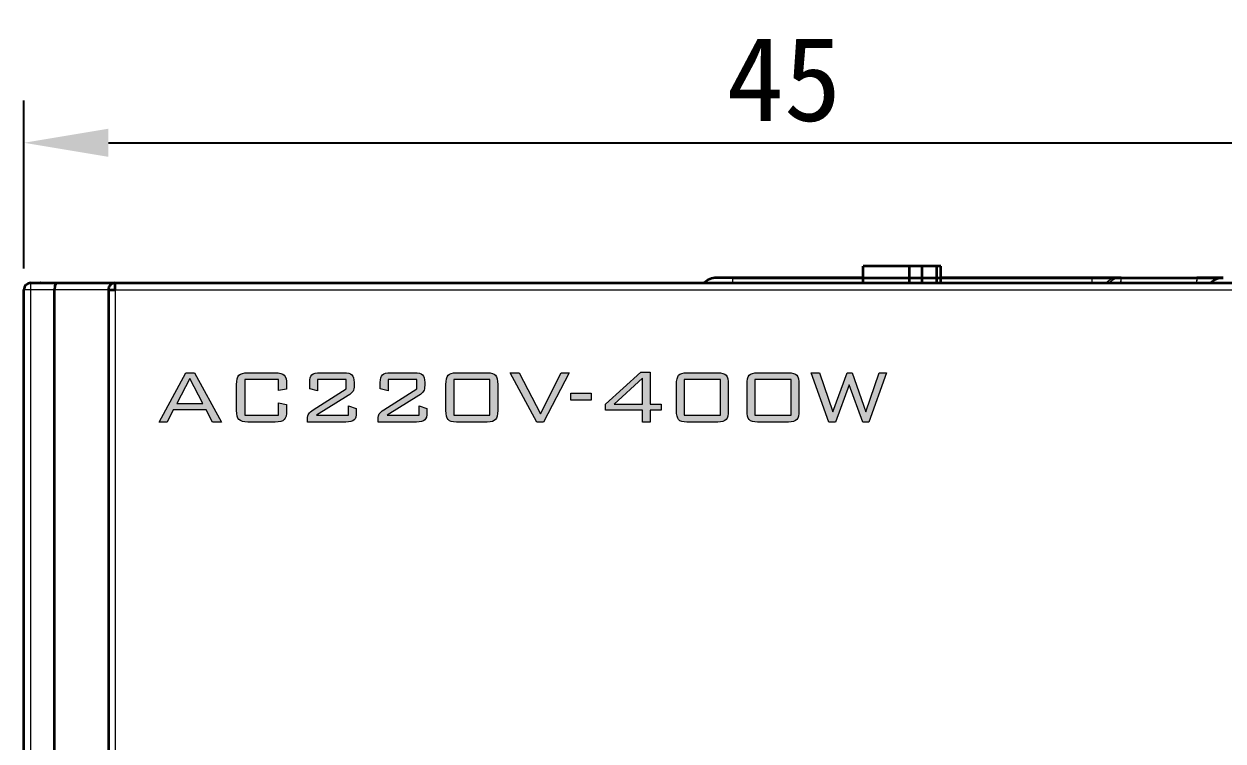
# Model space of a CAD drawing. Extents: x -45 to 645, y -160 to 467.
# Drawn here: x 187.26 to 222.76, y 223.71 to 244.92 of the extents above; entities that cross this region are included whole.
import ezdxf

# ---------------------------------------------------------------- set-up
doc = ezdxf.new("R2010")
doc.units = 0
doc.dimstyles.get("Standard").update_dxf_attribs({"dimtxt": 0.18, "dimasz": 0.18, "dimexe": 0.18, "dimexo": 0.0625, "dimgap": 0.09, "dimtad": 0, "dimtih": 1, "dimtoh": 1, "dimdec": 4, "dimzin": 0, "dimdsep": 46, "dimtxsty": 'Standard', "dimcen": 0.09, "dimadec": 0, "dimazin": 0, "dimtfac": 1, "dimtdec": 4, "dimtofl": 0, "dimtmove": 0, "dimatfit": 3, "dimfxl": 1, "dimtolj": 1, "dimtzin": 0, "dimarcsym": 0})

# ---------------------------------------------------------------- blocks, each defined once
blk = doc.blocks.new('*D0')
at = {"color": 0, "lineweight": -2, "transparency": 16777216}
for p, q in [((187.259, 237.687), (187.259, 242.659)), ((232.259, 237.687), (232.259, 242.659)), ((189.759, 241.409), (229.759, 241.409))]:
    blk.add_line(p, q, dxfattribs=at)
at = {"color": 0, "transparency": 16777216}
for points in [[(189.759, 241.825), (189.759, 240.992), (187.259, 241.409)], [(229.759, 241.825), (229.759, 240.992), (232.259, 241.409)]]:
    blk.add_solid(points, dxfattribs=at)
at = {"layer": 'Defpoints', "color": 0, "transparency": 16777216}
for p in [(232.259, 241.409), (187.259, 237.062), (232.259, 237.062)]:
    blk.add_point(p, dxfattribs=at)
at = {"color": 0, "transparency": 16777216, "insert": (209.759, 243.284), "char_height": 2.5, "attachment_point": 5}
blk.add_mtext('45', dxfattribs=at)

msp = doc.modelspace()

# ---------------------------------------------------------------- hatches: boundary and pattern name
h = msp.add_hatch(color=0)
h.dxf.hatch_style = 1
edge = h.paths.add_edge_path()
edge.add_spline(control_points=[(211.282, 233.146), (211.282, 233.146), (211.695, 234.247), (211.695, 234.247), (211.695, 234.247), (212.095, 233.146), (212.095, 233.146), (212.095, 233.146), (212.274, 233.146), (212.274, 233.146), (212.274, 233.146), (212.796, 234.602), (212.796, 234.602), (212.796, 234.602), (212.581, 234.602), (212.581, 234.602), (212.581, 234.602), (212.187, 233.445), (212.187, 233.445), (212.187, 233.445), (211.776, 234.602), (211.776, 234.602), (211.776, 234.602), (211.628, 234.602), (211.628, 234.602), (211.628, 234.602), (211.204, 233.445), (211.204, 233.445), (211.204, 233.445), (210.813, 234.602), (210.813, 234.602), (210.813, 234.602), (210.569, 234.602), (210.569, 234.602), (210.569, 234.602), (211.092, 233.146), (211.092, 233.146), (211.092, 233.146), (211.282, 233.146), (211.282, 233.146)], knot_values=[0, 0, 0, 0, 0.076923, 0.076923, 0.076923, 0.153846, 0.153846, 0.153846, 0.230769, 0.230769, 0.230769, 0.307692, 0.307692, 0.307692, 0.384615, 0.384615, 0.384615, 0.461538, 0.461538, 0.461538, 0.538462, 0.538462, 0.538462, 0.615385, 0.615385, 0.615385, 0.692308, 0.692308, 0.692308, 0.769231, 0.769231, 0.769231, 0.846154, 0.846154, 0.846154, 0.923077, 0.923077, 0.923077, 1, 1, 1, 1], degree=3, periodic=0)
edge = h.paths.add_edge_path(flags=16)
edge.add_spline(control_points=[(208.899, 234.408), (208.899, 234.408), (209.971, 234.408), (209.971, 234.408), (209.971, 234.408), (209.971, 233.347), (209.971, 233.347), (209.971, 233.347), (208.899, 233.347), (208.899, 233.347), (208.899, 233.347), (208.899, 234.408), (208.899, 234.408)], knot_values=[0, 0, 0, 0, 0.25, 0.25, 0.25, 0.5, 0.5, 0.5, 0.75, 0.75, 0.75, 1, 1, 1, 1], degree=3, periodic=0)
edge = h.paths.add_edge_path()
edge.add_spline(control_points=[(208.667, 233.491), (208.667, 233.358), (208.689, 233.265), (208.731, 233.217), (208.776, 233.169), (208.857, 233.146), (208.977, 233.146), (208.977, 233.146), (209.893, 233.146), (209.893, 233.146), (210.013, 233.146), (210.094, 233.172), (210.139, 233.22), (210.181, 233.268), (210.203, 233.358), (210.203, 233.49), (210.203, 233.49), (210.203, 234.258), (210.203, 234.258), (210.203, 234.391), (210.181, 234.481), (210.139, 234.529), (210.094, 234.577), (210.013, 234.602), (209.893, 234.602), (209.893, 234.602), (208.977, 234.602), (208.977, 234.602), (208.857, 234.602), (208.776, 234.577), (208.731, 234.529), (208.689, 234.481), (208.667, 234.391), (208.667, 234.258), (208.667, 234.258), (208.667, 233.491), (208.667, 233.491)], knot_values=[0, 0, 0, 0, 0.083333, 0.083333, 0.083333, 0.166667, 0.166667, 0.166667, 0.25, 0.25, 0.25, 0.333333, 0.333333, 0.333333, 0.416667, 0.416667, 0.416667, 0.5, 0.5, 0.5, 0.583333, 0.583333, 0.583333, 0.666667, 0.666667, 0.666667, 0.75, 0.75, 0.75, 0.833333, 0.833333, 0.833333, 0.916667, 0.916667, 0.916667, 1, 1, 1, 1], degree=3, periodic=0)
edge = h.paths.add_edge_path(flags=16)
edge.add_spline(control_points=[(206.809, 234.408), (206.809, 234.408), (207.882, 234.408), (207.882, 234.408), (207.882, 234.408), (207.882, 233.347), (207.882, 233.347), (207.882, 233.347), (206.809, 233.347), (206.809, 233.347), (206.809, 233.347), (206.809, 234.408), (206.809, 234.408)], knot_values=[0, 0, 0, 0, 0.25, 0.25, 0.25, 0.5, 0.5, 0.5, 0.75, 0.75, 0.75, 1, 1, 1, 1], degree=3, periodic=0)
edge = h.paths.add_edge_path()
edge.add_spline(control_points=[(206.577, 233.491), (206.577, 233.358), (206.599, 233.265), (206.641, 233.217), (206.686, 233.169), (206.767, 233.146), (206.887, 233.146), (206.887, 233.146), (207.803, 233.146), (207.803, 233.146), (207.923, 233.146), (208.004, 233.172), (208.049, 233.22), (208.091, 233.268), (208.113, 233.358), (208.113, 233.49), (208.113, 233.49), (208.113, 234.258), (208.113, 234.258), (208.113, 234.391), (208.091, 234.481), (208.049, 234.529), (208.004, 234.577), (207.923, 234.602), (207.803, 234.602), (207.803, 234.602), (206.887, 234.602), (206.887, 234.602), (206.767, 234.602), (206.686, 234.577), (206.641, 234.529), (206.599, 234.481), (206.577, 234.391), (206.577, 234.258), (206.577, 234.258), (206.577, 233.491), (206.577, 233.491)], knot_values=[0, 0, 0, 0, 0.083333, 0.083333, 0.083333, 0.166667, 0.166667, 0.166667, 0.25, 0.25, 0.25, 0.333333, 0.333333, 0.333333, 0.416667, 0.416667, 0.416667, 0.5, 0.5, 0.5, 0.583333, 0.583333, 0.583333, 0.666667, 0.666667, 0.666667, 0.75, 0.75, 0.75, 0.833333, 0.833333, 0.833333, 0.916667, 0.916667, 0.916667, 1, 1, 1, 1], degree=3, periodic=0)
edge = h.paths.add_edge_path()
edge.add_spline(control_points=[(205.794, 233.146), (205.794, 233.146), (205.794, 233.493), (205.794, 233.493), (205.794, 233.493), (206.124, 233.493), (206.124, 233.493), (206.124, 233.493), (206.124, 233.674), (206.124, 233.674), (206.124, 233.674), (205.794, 233.674), (205.794, 233.674), (205.794, 233.674), (205.794, 234.619), (205.794, 234.619), (205.794, 234.619), (205.521, 234.619), (205.521, 234.619), (205.521, 234.619), (204.481, 233.674), (204.481, 233.674), (204.481, 233.674), (204.481, 233.493), (204.481, 233.493), (204.481, 233.493), (205.574, 233.493), (205.574, 233.493), (205.574, 233.493), (205.574, 233.146), (205.574, 233.146), (205.574, 233.146), (205.794, 233.146), (205.794, 233.146)], knot_values=[0, 0, 0, 0, 0.090909, 0.090909, 0.090909, 0.181818, 0.181818, 0.181818, 0.272727, 0.272727, 0.272727, 0.363636, 0.363636, 0.363636, 0.454545, 0.454545, 0.454545, 0.545455, 0.545455, 0.545455, 0.636364, 0.636364, 0.636364, 0.727273, 0.727273, 0.727273, 0.818182, 0.818182, 0.818182, 0.909091, 0.909091, 0.909091, 1, 1, 1, 1], degree=3, periodic=0)
edge = h.paths.add_edge_path(flags=16)
edge.add_spline(control_points=[(204.735, 233.674), (204.735, 233.674), (205.574, 234.444), (205.574, 234.444), (205.574, 234.444), (205.574, 233.674), (205.574, 233.674), (205.574, 233.674), (204.735, 233.674), (204.735, 233.674)], knot_values=[0, 0, 0, 0, 0.333333, 0.333333, 0.333333, 0.666667, 0.666667, 0.666667, 1, 1, 1, 1], degree=3, periodic=0)
edge = h.paths.add_edge_path()
edge.add_spline(control_points=[(204.054, 233.795), (204.054, 233.795), (204.054, 234.001), (204.054, 234.001), (204.054, 234.001), (203.445, 234.001), (203.445, 234.001), (203.445, 234.001), (203.445, 233.795), (203.445, 233.795), (203.445, 233.795), (204.054, 233.795), (204.054, 233.795)], knot_values=[0, 0, 0, 0, 0.25, 0.25, 0.25, 0.5, 0.5, 0.5, 0.75, 0.75, 0.75, 1, 1, 1, 1], degree=3, periodic=0)
edge = h.paths.add_edge_path()
edge.add_spline(control_points=[(202.645, 233.146), (202.645, 233.146), (203.399, 234.602), (203.399, 234.602), (203.399, 234.602), (203.162, 234.602), (203.162, 234.602), (203.162, 234.602), (202.553, 233.389), (202.553, 233.389), (202.553, 233.389), (201.916, 234.602), (201.916, 234.602), (201.916, 234.602), (201.656, 234.602), (201.656, 234.602), (201.656, 234.602), (202.444, 233.146), (202.444, 233.146), (202.444, 233.146), (202.645, 233.146), (202.645, 233.146)], knot_values=[0, 0, 0, 0, 0.142857, 0.142857, 0.142857, 0.285714, 0.285714, 0.285714, 0.428571, 0.428571, 0.428571, 0.571429, 0.571429, 0.571429, 0.714286, 0.714286, 0.714286, 0.857143, 0.857143, 0.857143, 1, 1, 1, 1], degree=3, periodic=0)
edge = h.paths.add_edge_path(flags=16)
edge.add_spline(control_points=[(199.982, 234.408), (199.982, 234.408), (201.055, 234.408), (201.055, 234.408), (201.055, 234.408), (201.055, 233.347), (201.055, 233.347), (201.055, 233.347), (199.982, 233.347), (199.982, 233.347), (199.982, 233.347), (199.982, 234.408), (199.982, 234.408)], knot_values=[0, 0, 0, 0, 0.25, 0.25, 0.25, 0.5, 0.5, 0.5, 0.75, 0.75, 0.75, 1, 1, 1, 1], degree=3, periodic=0)
edge = h.paths.add_edge_path()
edge.add_spline(control_points=[(199.75, 233.491), (199.75, 233.358), (199.773, 233.265), (199.815, 233.217), (199.859, 233.169), (199.94, 233.146), (200.06, 233.146), (200.06, 233.146), (200.977, 233.146), (200.977, 233.146), (201.097, 233.146), (201.178, 233.172), (201.223, 233.22), (201.265, 233.268), (201.287, 233.358), (201.287, 233.49), (201.287, 233.49), (201.287, 234.258), (201.287, 234.258), (201.287, 234.391), (201.265, 234.481), (201.223, 234.529), (201.178, 234.577), (201.097, 234.602), (200.977, 234.602), (200.977, 234.602), (200.06, 234.602), (200.06, 234.602), (199.94, 234.602), (199.859, 234.577), (199.815, 234.529), (199.773, 234.481), (199.75, 234.391), (199.75, 234.258), (199.75, 234.258), (199.75, 233.491), (199.75, 233.491)], knot_values=[0, 0, 0, 0, 0.083333, 0.083333, 0.083333, 0.166667, 0.166667, 0.166667, 0.25, 0.25, 0.25, 0.333333, 0.333333, 0.333333, 0.416667, 0.416667, 0.416667, 0.5, 0.5, 0.5, 0.583333, 0.583333, 0.583333, 0.666667, 0.666667, 0.666667, 0.75, 0.75, 0.75, 0.833333, 0.833333, 0.833333, 0.916667, 0.916667, 0.916667, 1, 1, 1, 1], degree=3, periodic=0)
edge = h.paths.add_edge_path()
edge.add_spline(control_points=[(197.808, 234.128), (197.808, 234.128), (198.038, 234.066), (198.038, 234.066), (198.038, 234.066), (198.038, 234.408), (198.038, 234.408), (198.038, 234.408), (198.887, 234.408), (198.887, 234.408), (198.887, 234.408), (198.887, 234.123), (198.887, 234.123), (198.887, 234.123), (197.909, 233.502), (197.909, 233.502), (197.85, 233.462), (197.806, 233.426), (197.78, 233.392), (197.755, 233.355), (197.741, 233.304), (197.741, 233.236), (197.741, 233.236), (197.741, 233.146), (197.741, 233.146), (197.741, 233.146), (198.876, 233.146), (198.876, 233.146), (198.999, 233.146), (199.082, 233.166), (199.124, 233.208), (199.166, 233.248), (199.189, 233.321), (199.189, 233.431), (199.189, 233.431), (199.189, 233.547), (199.189, 233.547), (199.189, 233.547), (198.96, 233.623), (198.96, 233.623), (198.96, 233.623), (198.96, 233.347), (198.96, 233.347), (198.96, 233.347), (198.012, 233.347), (198.012, 233.347), (198.012, 233.347), (198.946, 233.931), (198.946, 233.931), (199.018, 233.976), (199.068, 234.021), (199.091, 234.061), (199.113, 234.1), (199.124, 234.154), (199.124, 234.227), (199.124, 234.227), (199.124, 234.317), (199.124, 234.317), (199.124, 234.427), (199.102, 234.501), (199.06, 234.543), (199.018, 234.583), (198.937, 234.602), (198.814, 234.602), (198.814, 234.602), (198.119, 234.602), (198.119, 234.602), (197.996, 234.602), (197.915, 234.583), (197.873, 234.543), (197.831, 234.501), (197.808, 234.427), (197.808, 234.317), (197.808, 234.317), (197.808, 234.128), (197.808, 234.128)], knot_values=[0, 0, 0, 0, 0.04, 0.04, 0.04, 0.08, 0.08, 0.08, 0.12, 0.12, 0.12, 0.16, 0.16, 0.16, 0.2, 0.2, 0.2, 0.24, 0.24, 0.24, 0.28, 0.28, 0.28, 0.32, 0.32, 0.32, 0.36, 0.36, 0.36, 0.4, 0.4, 0.4, 0.44, 0.44, 0.44, 0.48, 0.48, 0.48, 0.52, 0.52, 0.52, 0.56, 0.56, 0.56, 0.6, 0.6, 0.6, 0.64, 0.64, 0.64, 0.68, 0.68, 0.68, 0.72, 0.72, 0.72, 0.76, 0.76, 0.76, 0.8, 0.8, 0.8, 0.84, 0.84, 0.84, 0.88, 0.88, 0.88, 0.92, 0.92, 0.92, 0.96, 0.96, 0.96, 1, 1, 1, 1], degree=3, periodic=0)
edge = h.paths.add_edge_path()
edge.add_spline(control_points=[(195.718, 234.128), (195.718, 234.128), (195.948, 234.066), (195.948, 234.066), (195.948, 234.066), (195.948, 234.408), (195.948, 234.408), (195.948, 234.408), (196.797, 234.408), (196.797, 234.408), (196.797, 234.408), (196.797, 234.123), (196.797, 234.123), (196.797, 234.123), (195.819, 233.502), (195.819, 233.502), (195.76, 233.462), (195.716, 233.426), (195.691, 233.392), (195.665, 233.355), (195.651, 233.304), (195.651, 233.236), (195.651, 233.236), (195.651, 233.146), (195.651, 233.146), (195.651, 233.146), (196.786, 233.146), (196.786, 233.146), (196.909, 233.146), (196.992, 233.166), (197.034, 233.208), (197.076, 233.248), (197.099, 233.321), (197.099, 233.431), (197.099, 233.431), (197.099, 233.547), (197.099, 233.547), (197.099, 233.547), (196.87, 233.623), (196.87, 233.623), (196.87, 233.623), (196.87, 233.347), (196.87, 233.347), (196.87, 233.347), (195.922, 233.347), (195.922, 233.347), (195.922, 233.347), (196.856, 233.931), (196.856, 233.931), (196.928, 233.976), (196.979, 234.021), (197.001, 234.061), (197.023, 234.1), (197.034, 234.154), (197.034, 234.227), (197.034, 234.227), (197.034, 234.317), (197.034, 234.317), (197.034, 234.427), (197.012, 234.501), (196.97, 234.543), (196.928, 234.583), (196.847, 234.602), (196.724, 234.602), (196.724, 234.602), (196.029, 234.602), (196.029, 234.602), (195.906, 234.602), (195.825, 234.583), (195.783, 234.543), (195.741, 234.501), (195.718, 234.427), (195.718, 234.317), (195.718, 234.317), (195.718, 234.128), (195.718, 234.128)], knot_values=[0, 0, 0, 0, 0.04, 0.04, 0.04, 0.08, 0.08, 0.08, 0.12, 0.12, 0.12, 0.16, 0.16, 0.16, 0.2, 0.2, 0.2, 0.24, 0.24, 0.24, 0.28, 0.28, 0.28, 0.32, 0.32, 0.32, 0.36, 0.36, 0.36, 0.4, 0.4, 0.4, 0.44, 0.44, 0.44, 0.48, 0.48, 0.48, 0.52, 0.52, 0.52, 0.56, 0.56, 0.56, 0.6, 0.6, 0.6, 0.64, 0.64, 0.64, 0.68, 0.68, 0.68, 0.72, 0.72, 0.72, 0.76, 0.76, 0.76, 0.8, 0.8, 0.8, 0.84, 0.84, 0.84, 0.88, 0.88, 0.88, 0.92, 0.92, 0.92, 0.96, 0.96, 0.96, 1, 1, 1, 1], degree=3, periodic=0)
edge = h.paths.add_edge_path()
edge.add_spline(control_points=[(194.794, 234.075), (194.794, 234.075), (195.034, 234.12), (195.034, 234.12), (195.034, 234.12), (195.034, 234.258), (195.034, 234.258), (195.034, 234.394), (195.012, 234.484), (194.964, 234.532), (194.92, 234.58), (194.83, 234.602), (194.699, 234.602), (194.699, 234.602), (193.891, 234.602), (193.891, 234.602), (193.76, 234.602), (193.671, 234.577), (193.623, 234.529), (193.576, 234.481), (193.553, 234.391), (193.553, 234.258), (193.553, 234.258), (193.553, 233.491), (193.553, 233.491), (193.553, 233.358), (193.576, 233.267), (193.623, 233.22), (193.671, 233.172), (193.76, 233.146), (193.891, 233.146), (193.891, 233.146), (194.699, 233.146), (194.699, 233.146), (194.83, 233.146), (194.92, 233.169), (194.964, 233.217), (195.012, 233.265), (195.034, 233.358), (195.034, 233.49), (195.034, 233.49), (195.034, 233.663), (195.034, 233.663), (195.034, 233.663), (194.794, 233.713), (194.794, 233.713), (194.794, 233.713), (194.794, 233.349), (194.794, 233.349), (194.794, 233.349), (193.794, 233.349), (193.794, 233.349), (193.794, 233.349), (193.794, 234.405), (193.794, 234.405), (193.794, 234.405), (194.794, 234.405), (194.794, 234.405), (194.794, 234.405), (194.794, 234.075), (194.794, 234.075)], knot_values=[0, 0, 0, 0, 0.05, 0.05, 0.05, 0.1, 0.1, 0.1, 0.15, 0.15, 0.15, 0.2, 0.2, 0.2, 0.25, 0.25, 0.25, 0.3, 0.3, 0.3, 0.35, 0.35, 0.35, 0.4, 0.4, 0.4, 0.45, 0.45, 0.45, 0.5, 0.5, 0.5, 0.55, 0.55, 0.55, 0.6, 0.6, 0.6, 0.65, 0.65, 0.65, 0.7, 0.7, 0.7, 0.75, 0.75, 0.75, 0.8, 0.8, 0.8, 0.85, 0.85, 0.85, 0.9, 0.9, 0.9, 0.95, 0.95, 0.95, 1, 1, 1, 1], degree=3, periodic=0)
edge = h.paths.add_edge_path()
edge.add_spline(control_points=[(191.497, 233.146), (191.497, 233.146), (191.681, 233.505), (191.681, 233.505), (191.681, 233.505), (192.656, 233.505), (192.656, 233.505), (192.656, 233.505), (192.841, 233.146), (192.841, 233.146), (192.841, 233.146), (193.106, 233.146), (193.106, 233.146), (193.106, 233.146), (192.304, 234.602), (192.304, 234.602), (192.304, 234.602), (192.047, 234.602), (192.047, 234.602), (192.047, 234.602), (191.259, 233.146), (191.259, 233.146), (191.259, 233.146), (191.497, 233.146), (191.497, 233.146)], knot_values=[0, 0, 0, 0, 0.125, 0.125, 0.125, 0.25, 0.25, 0.25, 0.375, 0.375, 0.375, 0.5, 0.5, 0.5, 0.625, 0.625, 0.625, 0.75, 0.75, 0.75, 0.875, 0.875, 0.875, 1, 1, 1, 1], degree=3, periodic=0)
edge = h.paths.add_edge_path(flags=16)
edge.add_spline(control_points=[(192.17, 234.436), (192.17, 234.436), (192.558, 233.691), (192.558, 233.691), (192.558, 233.691), (191.782, 233.691), (191.782, 233.691), (191.782, 233.691), (192.17, 234.436), (192.17, 234.436)], knot_values=[0, 0, 0, 0, 0.333333, 0.333333, 0.333333, 0.666667, 0.666667, 0.666667, 1, 1, 1, 1], degree=3, periodic=0)

# ---------------------------------------------------------------- linework, layer by layer
at = {"color": 0, "lineweight": 35, "ltscale": 0.034101}
msp.add_line((213.474, 237.762), (212.11, 237.762), dxfattribs=at)
at = {"color": 0, "lineweight": 35, "ltscale": 0.0125}
for p, q in [((212.11, 237.262), (212.11, 237.762)), ((213.474, 237.262), (213.474, 237.762)), ((213.853, 237.262), (213.853, 237.762)), ((214.289, 237.262), (214.289, 237.762)), ((214.4, 237.262), (214.4, 237.762))]:
    msp.add_line(p, q, dxfattribs=at)
at = {"color": 0, "lineweight": 35, "ltscale": 0.009494}
msp.add_line((213.853, 237.762), (213.474, 237.762), dxfattribs=at)
at = {"color": 0, "lineweight": 35, "ltscale": 0.010899}
msp.add_line((214.289, 237.762), (213.853, 237.762), dxfattribs=at)
at = {"color": 0, "lineweight": 35, "ltscale": 0.002767}
msp.add_line((214.4, 237.762), (214.289, 237.762), dxfattribs=at)
at = {"color": 0, "lineweight": 35, "ltscale": 0.019379}
msp.add_line((187.459, 237.262), (188.234, 237.262), dxfattribs=at)
msp.add_line((187.459, 237.262), (188.234, 237.262), dxfattribs=at)
at = {"color": 0, "lineweight": 13, "ltscale": 0.005}
for q in [(187.459, 237.262), (187.459, 237.262), (187.259, 237.062), (187.259, 237.062)]:
    msp.add_line((187.459, 237.062), q, dxfattribs=at)
at = {"color": 0, "lineweight": 35, "ltscale": 0.000201425}
msp.add_line((187.759, 237.263), (187.751, 237.263), dxfattribs=at)
at = {"color": 0, "lineweight": 35, "ltscale": 0.0431}
msp.add_line((188.234, 237.262), (189.958, 237.262), dxfattribs=at)
msp.add_line((188.234, 237.262), (189.958, 237.262), dxfattribs=at)
at = {"color": 7, "lineweight": 35}
for p, q in [((189.959, 237.262), (229.559, 237.262)), ((189.959, 237.262), (229.559, 237.262)), ((187.259, 69.462), (187.259, 237.062)), ((187.259, 69.462), (187.259, 237.062)), ((188.159, 69.462), (188.159, 237.062)), ((188.159, 69.462), (188.159, 237.062)), ((189.759, 237.062), (189.759, 208.597)), ((189.759, 237.062), (189.759, 208.597))]:
    msp.add_line(p, q, dxfattribs=at)
at = {"color": 0, "lineweight": 35, "ltscale": 0.005}
for p, q in [((189.959, 237.062), (189.959, 237.262)), ((189.959, 237.062), (189.959, 237.262)), ((189.759, 237.062), (189.959, 237.062)), ((189.759, 237.062), (189.959, 237.062))]:
    msp.add_line(p, q, dxfattribs=at)
at = {"color": 0, "lineweight": 35, "ltscale": 0.012107}
msp.add_line((208.244, 237.412), (207.759, 237.412), dxfattribs=at)
msp.add_line((208.244, 237.412), (207.759, 237.412), dxfattribs=at)
at = {"color": 0, "lineweight": 35, "ltscale": 0.096651}
msp.add_line((212.11, 237.412), (208.244, 237.412), dxfattribs=at)
at = {"color": 0, "lineweight": 35, "ltscale": 0.266062}
msp.add_line((208.244, 237.412), (218.886, 237.412), dxfattribs=at)
at = {"color": 0, "lineweight": 35, "ltscale": 0.112151}
msp.add_line((218.886, 237.412), (214.4, 237.412), dxfattribs=at)
at = {"color": 0, "lineweight": 35, "ltscale": 0.01936}
for p, q in [((219.66, 237.412), (218.886, 237.412)), ((218.886, 237.412), (219.66, 237.412))]:
    msp.add_line(p, q, dxfattribs=at)
at = {"color": 0, "lineweight": 35, "ltscale": 0.002057}
for p, q in [((219.743, 237.412), (219.66, 237.412)), ((219.66, 237.412), (219.743, 237.412))]:
    msp.add_line(p, q, dxfattribs=at)
at = {"color": 7, "lineweight": 35, "ltscale": 0.056112}
msp.add_line((219.743, 237.412), (221.987, 237.412), dxfattribs=at)
msp.add_line((219.743, 237.412), (221.987, 237.412), dxfattribs=at)
at = {"color": 7, "lineweight": 35, "ltscale": 0.019299}
for p, q in [((222.759, 237.412), (221.987, 237.412)), ((221.987, 237.412), (222.759, 237.412))]:
    msp.add_line(p, q, dxfattribs=at)
at = {"color": 7, "lineweight": 13}
for p, q in [((187.459, 69.462), (187.459, 237.062)), ((187.459, 69.462), (187.459, 237.062)), ((189.959, 237.062), (189.959, 208.597)), ((189.959, 237.062), (229.559, 237.062)), ((189.959, 237.062), (189.959, 208.597)), ((189.959, 237.062), (229.559, 237.062))]:
    msp.add_line(p, q, dxfattribs=at)
at = {"color": 0, "lineweight": 13, "ltscale": 0.0175}
msp.add_line((188.159, 237.062), (187.459, 237.062), dxfattribs=at)
msp.add_line((188.159, 237.062), (187.459, 237.062), dxfattribs=at)
at = {"color": 0, "lineweight": 13, "ltscale": 0.04}
msp.add_line((189.759, 237.062), (188.159, 237.062), dxfattribs=at)
msp.add_line((189.759, 237.062), (188.159, 237.062), dxfattribs=at)
at = {"color": 0, "lineweight": 35}
msp.add_lwpolyline([(188.234, 237.262), (188.219, 237.258), (188.209, 237.251), (188.191, 237.226), (188.174, 237.18), (188.159, 237.062)], dxfattribs=at)
msp.add_lwpolyline([(188.234, 237.262), (188.219, 237.258), (188.209, 237.251), (188.191, 237.226), (188.174, 237.18), (188.159, 237.062)], dxfattribs=at)
at = {"color": 0, "lineweight": 13}
for points in [[(208.244, 237.412), (208.242, 237.411), (208.241, 237.408), (208.237, 237.367), (208.232, 237.263)], [(218.886, 237.412), (218.885, 237.411), (218.884, 237.408), (218.879, 237.367), (218.875, 237.263)], [(219.73, 237.263), (219.739, 237.401), (219.741, 237.409), (219.741, 237.411), (219.743, 237.412)]]:
    msp.add_lwpolyline(points, dxfattribs=at)
at = {"color": 7, "lineweight": 13}
msp.add_lwpolyline([(221.987, 237.412), (221.986, 237.412), (221.986, 237.411), (221.985, 237.407), (221.98, 237.363), (221.975, 237.263)], dxfattribs=at)
at = {"color": 0, "lineweight": 35}
for centre, radius, start, end in [((187.459, 237.062), 0.2, 90, 180), ((187.459, 237.062), 0.2, 90, 180), ((189.988, 237.043), 0.234, 132.5314, 156.6163), ((189.988, 237.043), 0.234, 132.5314, 156.6163), ((189.959, 237.062), 0.2, 90, 130.1809), ((189.959, 237.062), 0.2, 90, 130.1809), ((207.759, 236.912), 0.5, 90, 135.5743), ((207.759, 236.912), 0.5, 90, 135.5723), ((189.959, 237.062), 0.2, 158.4018, 180), ((189.959, 237.062), 0.2, 158.4018, 180)]:
    msp.add_arc(centre, radius, start, end, dxfattribs=at)
at = {"color": 0, "lineweight": 13}
for centre, start, end in [((219.66, 236.913), 90.1662, 135.5827), ((219.743, 236.913), 90.0035, 135.5833)]:
    msp.add_arc(centre, 0.5, start, end, dxfattribs=at)
at = {"color": 7, "lineweight": 35}
for end in [135.5746, 135.567]:
    msp.add_arc((222.759, 236.912), 0.5, 90, end, dxfattribs=at)
at = {"color": 0, "lineweight": 13}
for centre, major_axis, ratio, start_param, end_param in [((208.244, 236.912), (0, -0.5), 0.031411, 3.141593, 3.936178), ((218.886, 236.912), (0, 0.5), 0.031411, 0, 0.794373), ((219.66, 236.912), (0, -0.5), 0.999391, 3.141593, 3.936738), ((219.743, 236.912), (0, 0.5), 0.999391, 0, 0.79515), ((219.743, 236.912), (0, 0.5), 0.034899, 0, 0.794379)]:
    msp.add_ellipse(centre, major_axis=major_axis, ratio=ratio, start_param=start_param, end_param=end_param, dxfattribs=at)
at = {"color": 7, "lineweight": 13}
msp.add_ellipse((221.987, 236.912), major_axis=(0, -0.5), ratio=0.034899, start_param=3.141593, end_param=3.936057, dxfattribs=at)
at = {"color": 0, "lineweight": 9}
for points, knots in [([(191.497, 233.146), (191.497, 233.146), (191.681, 233.505), (191.681, 233.505), (191.681, 233.505), (192.656, 233.505), (192.656, 233.505), (192.656, 233.505), (192.841, 233.146), (192.841, 233.146), (192.841, 233.146), (193.106, 233.146), (193.106, 233.146), (193.106, 233.146), (192.304, 234.602), (192.304, 234.602), (192.304, 234.602), (192.047, 234.602), (192.047, 234.602), (192.047, 234.602), (191.259, 233.146), (191.259, 233.146), (191.259, 233.146), (191.497, 233.146), (191.497, 233.146)], [0, 0, 0, 0, 0.125, 0.125, 0.125, 0.25, 0.25, 0.25, 0.375, 0.375, 0.375, 0.5, 0.5, 0.5, 0.625, 0.625, 0.625, 0.75, 0.75, 0.75, 0.875, 0.875, 0.875, 1, 1, 1, 1]), ([(192.17, 234.436), (192.17, 234.436), (192.558, 233.691), (192.558, 233.691), (192.558, 233.691), (191.782, 233.691), (191.782, 233.691), (191.782, 233.691), (192.17, 234.436), (192.17, 234.436)], [0, 0, 0, 0, 0.333333, 0.333333, 0.333333, 0.666667, 0.666667, 0.666667, 1, 1, 1, 1]), ([(194.794, 234.075), (194.794, 234.075), (195.034, 234.12), (195.034, 234.12), (195.034, 234.12), (195.034, 234.258), (195.034, 234.258), (195.034, 234.394), (195.012, 234.484), (194.964, 234.532), (194.92, 234.58), (194.83, 234.602), (194.699, 234.602), (194.699, 234.602), (193.891, 234.602), (193.891, 234.602), (193.76, 234.602), (193.671, 234.577), (193.623, 234.529), (193.576, 234.481), (193.553, 234.391), (193.553, 234.258), (193.553, 234.258), (193.553, 233.491), (193.553, 233.491), (193.553, 233.358), (193.576, 233.267), (193.623, 233.22), (193.671, 233.172), (193.76, 233.146), (193.891, 233.146), (193.891, 233.146), (194.699, 233.146), (194.699, 233.146), (194.83, 233.146), (194.92, 233.169), (194.964, 233.217), (195.012, 233.265), (195.034, 233.358), (195.034, 233.49), (195.034, 233.49), (195.034, 233.663), (195.034, 233.663), (195.034, 233.663), (194.794, 233.713), (194.794, 233.713), (194.794, 233.713), (194.794, 233.349), (194.794, 233.349), (194.794, 233.349), (193.794, 233.349), (193.794, 233.349), (193.794, 233.349), (193.794, 234.405), (193.794, 234.405), (193.794, 234.405), (194.794, 234.405), (194.794, 234.405), (194.794, 234.405), (194.794, 234.075), (194.794, 234.075)], [0, 0, 0, 0, 0.05, 0.05, 0.05, 0.1, 0.1, 0.1, 0.15, 0.15, 0.15, 0.2, 0.2, 0.2, 0.25, 0.25, 0.25, 0.3, 0.3, 0.3, 0.35, 0.35, 0.35, 0.4, 0.4, 0.4, 0.45, 0.45, 0.45, 0.5, 0.5, 0.5, 0.55, 0.55, 0.55, 0.6, 0.6, 0.6, 0.65, 0.65, 0.65, 0.7, 0.7, 0.7, 0.75, 0.75, 0.75, 0.8, 0.8, 0.8, 0.85, 0.85, 0.85, 0.9, 0.9, 0.9, 0.95, 0.95, 0.95, 1, 1, 1, 1]), ([(195.718, 234.128), (195.718, 234.128), (195.948, 234.066), (195.948, 234.066), (195.948, 234.066), (195.948, 234.408), (195.948, 234.408), (195.948, 234.408), (196.797, 234.408), (196.797, 234.408), (196.797, 234.408), (196.797, 234.123), (196.797, 234.123), (196.797, 234.123), (195.819, 233.502), (195.819, 233.502), (195.76, 233.462), (195.716, 233.426), (195.691, 233.392), (195.665, 233.355), (195.651, 233.304), (195.651, 233.236), (195.651, 233.236), (195.651, 233.146), (195.651, 233.146), (195.651, 233.146), (196.786, 233.146), (196.786, 233.146), (196.909, 233.146), (196.992, 233.166), (197.034, 233.208), (197.076, 233.248), (197.099, 233.321), (197.099, 233.431), (197.099, 233.431), (197.099, 233.547), (197.099, 233.547), (197.099, 233.547), (196.87, 233.623), (196.87, 233.623), (196.87, 233.623), (196.87, 233.347), (196.87, 233.347), (196.87, 233.347), (195.922, 233.347), (195.922, 233.347), (195.922, 233.347), (196.856, 233.931), (196.856, 233.931), (196.928, 233.976), (196.979, 234.021), (197.001, 234.061), (197.023, 234.1), (197.034, 234.154), (197.034, 234.227), (197.034, 234.227), (197.034, 234.317), (197.034, 234.317), (197.034, 234.427), (197.012, 234.501), (196.97, 234.543), (196.928, 234.583), (196.847, 234.602), (196.724, 234.602), (196.724, 234.602), (196.029, 234.602), (196.029, 234.602), (195.906, 234.602), (195.825, 234.583), (195.783, 234.543), (195.741, 234.501), (195.718, 234.427), (195.718, 234.317), (195.718, 234.317), (195.718, 234.128), (195.718, 234.128)], [0, 0, 0, 0, 0.04, 0.04, 0.04, 0.08, 0.08, 0.08, 0.12, 0.12, 0.12, 0.16, 0.16, 0.16, 0.2, 0.2, 0.2, 0.24, 0.24, 0.24, 0.28, 0.28, 0.28, 0.32, 0.32, 0.32, 0.36, 0.36, 0.36, 0.4, 0.4, 0.4, 0.44, 0.44, 0.44, 0.48, 0.48, 0.48, 0.52, 0.52, 0.52, 0.56, 0.56, 0.56, 0.6, 0.6, 0.6, 0.64, 0.64, 0.64, 0.68, 0.68, 0.68, 0.72, 0.72, 0.72, 0.76, 0.76, 0.76, 0.8, 0.8, 0.8, 0.84, 0.84, 0.84, 0.88, 0.88, 0.88, 0.92, 0.92, 0.92, 0.96, 0.96, 0.96, 1, 1, 1, 1]), ([(197.808, 234.128), (197.808, 234.128), (198.038, 234.066), (198.038, 234.066), (198.038, 234.066), (198.038, 234.408), (198.038, 234.408), (198.038, 234.408), (198.887, 234.408), (198.887, 234.408), (198.887, 234.408), (198.887, 234.123), (198.887, 234.123), (198.887, 234.123), (197.909, 233.502), (197.909, 233.502), (197.85, 233.462), (197.806, 233.426), (197.78, 233.392), (197.755, 233.355), (197.741, 233.304), (197.741, 233.236), (197.741, 233.236), (197.741, 233.146), (197.741, 233.146), (197.741, 233.146), (198.876, 233.146), (198.876, 233.146), (198.999, 233.146), (199.082, 233.166), (199.124, 233.208), (199.166, 233.248), (199.189, 233.321), (199.189, 233.431), (199.189, 233.431), (199.189, 233.547), (199.189, 233.547), (199.189, 233.547), (198.96, 233.623), (198.96, 233.623), (198.96, 233.623), (198.96, 233.347), (198.96, 233.347), (198.96, 233.347), (198.012, 233.347), (198.012, 233.347), (198.012, 233.347), (198.946, 233.931), (198.946, 233.931), (199.018, 233.976), (199.068, 234.021), (199.091, 234.061), (199.113, 234.1), (199.124, 234.154), (199.124, 234.227), (199.124, 234.227), (199.124, 234.317), (199.124, 234.317), (199.124, 234.427), (199.102, 234.501), (199.06, 234.543), (199.018, 234.583), (198.937, 234.602), (198.814, 234.602), (198.814, 234.602), (198.119, 234.602), (198.119, 234.602), (197.996, 234.602), (197.915, 234.583), (197.873, 234.543), (197.831, 234.501), (197.808, 234.427), (197.808, 234.317), (197.808, 234.317), (197.808, 234.128), (197.808, 234.128)], [0, 0, 0, 0, 0.04, 0.04, 0.04, 0.08, 0.08, 0.08, 0.12, 0.12, 0.12, 0.16, 0.16, 0.16, 0.2, 0.2, 0.2, 0.24, 0.24, 0.24, 0.28, 0.28, 0.28, 0.32, 0.32, 0.32, 0.36, 0.36, 0.36, 0.4, 0.4, 0.4, 0.44, 0.44, 0.44, 0.48, 0.48, 0.48, 0.52, 0.52, 0.52, 0.56, 0.56, 0.56, 0.6, 0.6, 0.6, 0.64, 0.64, 0.64, 0.68, 0.68, 0.68, 0.72, 0.72, 0.72, 0.76, 0.76, 0.76, 0.8, 0.8, 0.8, 0.84, 0.84, 0.84, 0.88, 0.88, 0.88, 0.92, 0.92, 0.92, 0.96, 0.96, 0.96, 1, 1, 1, 1]), ([(199.75, 233.491), (199.75, 233.358), (199.773, 233.265), (199.815, 233.217), (199.859, 233.169), (199.94, 233.146), (200.06, 233.146), (200.06, 233.146), (200.977, 233.146), (200.977, 233.146), (201.097, 233.146), (201.178, 233.172), (201.223, 233.22), (201.265, 233.268), (201.287, 233.358), (201.287, 233.49), (201.287, 233.49), (201.287, 234.258), (201.287, 234.258), (201.287, 234.391), (201.265, 234.481), (201.223, 234.529), (201.178, 234.577), (201.097, 234.602), (200.977, 234.602), (200.977, 234.602), (200.06, 234.602), (200.06, 234.602), (199.94, 234.602), (199.859, 234.577), (199.815, 234.529), (199.773, 234.481), (199.75, 234.391), (199.75, 234.258), (199.75, 234.258), (199.75, 233.491), (199.75, 233.491)], [0, 0, 0, 0, 0.083333, 0.083333, 0.083333, 0.166667, 0.166667, 0.166667, 0.25, 0.25, 0.25, 0.333333, 0.333333, 0.333333, 0.416667, 0.416667, 0.416667, 0.5, 0.5, 0.5, 0.583333, 0.583333, 0.583333, 0.666667, 0.666667, 0.666667, 0.75, 0.75, 0.75, 0.833333, 0.833333, 0.833333, 0.916667, 0.916667, 0.916667, 1, 1, 1, 1]), ([(199.982, 234.408), (199.982, 234.408), (201.055, 234.408), (201.055, 234.408), (201.055, 234.408), (201.055, 233.347), (201.055, 233.347), (201.055, 233.347), (199.982, 233.347), (199.982, 233.347), (199.982, 233.347), (199.982, 234.408), (199.982, 234.408)], [0, 0, 0, 0, 0.25, 0.25, 0.25, 0.5, 0.5, 0.5, 0.75, 0.75, 0.75, 1, 1, 1, 1]), ([(202.645, 233.146), (202.645, 233.146), (203.399, 234.602), (203.399, 234.602), (203.399, 234.602), (203.162, 234.602), (203.162, 234.602), (203.162, 234.602), (202.553, 233.389), (202.553, 233.389), (202.553, 233.389), (201.916, 234.602), (201.916, 234.602), (201.916, 234.602), (201.656, 234.602), (201.656, 234.602), (201.656, 234.602), (202.444, 233.146), (202.444, 233.146), (202.444, 233.146), (202.645, 233.146), (202.645, 233.146)], [0, 0, 0, 0, 0.142857, 0.142857, 0.142857, 0.285714, 0.285714, 0.285714, 0.428571, 0.428571, 0.428571, 0.571429, 0.571429, 0.571429, 0.714286, 0.714286, 0.714286, 0.857143, 0.857143, 0.857143, 1, 1, 1, 1]), ([(205.794, 233.146), (205.794, 233.146), (205.794, 233.493), (205.794, 233.493), (205.794, 233.493), (206.124, 233.493), (206.124, 233.493), (206.124, 233.493), (206.124, 233.674), (206.124, 233.674), (206.124, 233.674), (205.794, 233.674), (205.794, 233.674), (205.794, 233.674), (205.794, 234.619), (205.794, 234.619), (205.794, 234.619), (205.521, 234.619), (205.521, 234.619), (205.521, 234.619), (204.481, 233.674), (204.481, 233.674), (204.481, 233.674), (204.481, 233.493), (204.481, 233.493), (204.481, 233.493), (205.574, 233.493), (205.574, 233.493), (205.574, 233.493), (205.574, 233.146), (205.574, 233.146), (205.574, 233.146), (205.794, 233.146), (205.794, 233.146)], [0, 0, 0, 0, 0.090909, 0.090909, 0.090909, 0.181818, 0.181818, 0.181818, 0.272727, 0.272727, 0.272727, 0.363636, 0.363636, 0.363636, 0.454545, 0.454545, 0.454545, 0.545455, 0.545455, 0.545455, 0.636364, 0.636364, 0.636364, 0.727273, 0.727273, 0.727273, 0.818182, 0.818182, 0.818182, 0.909091, 0.909091, 0.909091, 1, 1, 1, 1]), ([(204.735, 233.674), (204.735, 233.674), (205.574, 234.444), (205.574, 234.444), (205.574, 234.444), (205.574, 233.674), (205.574, 233.674), (205.574, 233.674), (204.735, 233.674), (204.735, 233.674)], [0, 0, 0, 0, 0.333333, 0.333333, 0.333333, 0.666667, 0.666667, 0.666667, 1, 1, 1, 1]), ([(206.577, 233.491), (206.577, 233.358), (206.599, 233.265), (206.641, 233.217), (206.686, 233.169), (206.767, 233.146), (206.887, 233.146), (206.887, 233.146), (207.803, 233.146), (207.803, 233.146), (207.923, 233.146), (208.004, 233.172), (208.049, 233.22), (208.091, 233.268), (208.113, 233.358), (208.113, 233.49), (208.113, 233.49), (208.113, 234.258), (208.113, 234.258), (208.113, 234.391), (208.091, 234.481), (208.049, 234.529), (208.004, 234.577), (207.923, 234.602), (207.803, 234.602), (207.803, 234.602), (206.887, 234.602), (206.887, 234.602), (206.767, 234.602), (206.686, 234.577), (206.641, 234.529), (206.599, 234.481), (206.577, 234.391), (206.577, 234.258), (206.577, 234.258), (206.577, 233.491), (206.577, 233.491)], [0, 0, 0, 0, 0.083333, 0.083333, 0.083333, 0.166667, 0.166667, 0.166667, 0.25, 0.25, 0.25, 0.333333, 0.333333, 0.333333, 0.416667, 0.416667, 0.416667, 0.5, 0.5, 0.5, 0.583333, 0.583333, 0.583333, 0.666667, 0.666667, 0.666667, 0.75, 0.75, 0.75, 0.833333, 0.833333, 0.833333, 0.916667, 0.916667, 0.916667, 1, 1, 1, 1]), ([(206.809, 234.408), (206.809, 234.408), (207.882, 234.408), (207.882, 234.408), (207.882, 234.408), (207.882, 233.347), (207.882, 233.347), (207.882, 233.347), (206.809, 233.347), (206.809, 233.347), (206.809, 233.347), (206.809, 234.408), (206.809, 234.408)], [0, 0, 0, 0, 0.25, 0.25, 0.25, 0.5, 0.5, 0.5, 0.75, 0.75, 0.75, 1, 1, 1, 1]), ([(208.667, 233.491), (208.667, 233.358), (208.689, 233.265), (208.731, 233.217), (208.776, 233.169), (208.857, 233.146), (208.977, 233.146), (208.977, 233.146), (209.893, 233.146), (209.893, 233.146), (210.013, 233.146), (210.094, 233.172), (210.139, 233.22), (210.181, 233.268), (210.203, 233.358), (210.203, 233.49), (210.203, 233.49), (210.203, 234.258), (210.203, 234.258), (210.203, 234.391), (210.181, 234.481), (210.139, 234.529), (210.094, 234.577), (210.013, 234.602), (209.893, 234.602), (209.893, 234.602), (208.977, 234.602), (208.977, 234.602), (208.857, 234.602), (208.776, 234.577), (208.731, 234.529), (208.689, 234.481), (208.667, 234.391), (208.667, 234.258), (208.667, 234.258), (208.667, 233.491), (208.667, 233.491)], [0, 0, 0, 0, 0.083333, 0.083333, 0.083333, 0.166667, 0.166667, 0.166667, 0.25, 0.25, 0.25, 0.333333, 0.333333, 0.333333, 0.416667, 0.416667, 0.416667, 0.5, 0.5, 0.5, 0.583333, 0.583333, 0.583333, 0.666667, 0.666667, 0.666667, 0.75, 0.75, 0.75, 0.833333, 0.833333, 0.833333, 0.916667, 0.916667, 0.916667, 1, 1, 1, 1]), ([(208.899, 234.408), (208.899, 234.408), (209.971, 234.408), (209.971, 234.408), (209.971, 234.408), (209.971, 233.347), (209.971, 233.347), (209.971, 233.347), (208.899, 233.347), (208.899, 233.347), (208.899, 233.347), (208.899, 234.408), (208.899, 234.408)], [0, 0, 0, 0, 0.25, 0.25, 0.25, 0.5, 0.5, 0.5, 0.75, 0.75, 0.75, 1, 1, 1, 1]), ([(211.282, 233.146), (211.282, 233.146), (211.695, 234.247), (211.695, 234.247), (211.695, 234.247), (212.095, 233.146), (212.095, 233.146), (212.095, 233.146), (212.274, 233.146), (212.274, 233.146), (212.274, 233.146), (212.796, 234.602), (212.796, 234.602), (212.796, 234.602), (212.581, 234.602), (212.581, 234.602), (212.581, 234.602), (212.187, 233.445), (212.187, 233.445), (212.187, 233.445), (211.776, 234.602), (211.776, 234.602), (211.776, 234.602), (211.628, 234.602), (211.628, 234.602), (211.628, 234.602), (211.204, 233.445), (211.204, 233.445), (211.204, 233.445), (210.813, 234.602), (210.813, 234.602), (210.813, 234.602), (210.569, 234.602), (210.569, 234.602), (210.569, 234.602), (211.092, 233.146), (211.092, 233.146), (211.092, 233.146), (211.282, 233.146), (211.282, 233.146)], [0, 0, 0, 0, 0.076923, 0.076923, 0.076923, 0.153846, 0.153846, 0.153846, 0.230769, 0.230769, 0.230769, 0.307692, 0.307692, 0.307692, 0.384615, 0.384615, 0.384615, 0.461538, 0.461538, 0.461538, 0.538462, 0.538462, 0.538462, 0.615385, 0.615385, 0.615385, 0.692308, 0.692308, 0.692308, 0.769231, 0.769231, 0.769231, 0.846154, 0.846154, 0.846154, 0.923077, 0.923077, 0.923077, 1, 1, 1, 1]), ([(204.054, 233.795), (204.054, 233.795), (204.054, 234.001), (204.054, 234.001), (204.054, 234.001), (203.445, 234.001), (203.445, 234.001), (203.445, 234.001), (203.445, 233.795), (203.445, 233.795), (203.445, 233.795), (204.054, 233.795), (204.054, 233.795)], [0, 0, 0, 0, 0.25, 0.25, 0.25, 0.5, 0.5, 0.5, 0.75, 0.75, 0.75, 1, 1, 1, 1])]:
    msp.add_open_spline(points, degree=3, knots=knots, dxfattribs=at)

# ---------------------------------------------------------------- dimensions: what is measured, and where the dimension line sits
dim = msp.add_linear_dim(base=(232.259, 241.409), p1=(187.259, 237.062), p2=(232.259, 237.062), dimstyle='Standard', override={"dimtxt": 2.5, "dimasz": 2.5, "dimexe": 1.25, "dimexo": 0.625, "dimgap": 0.625, "dimtad": 1, "dimtih": 0, "dimtoh": 0, "dimdec": 2, "dimzin": 8, "dimdsep": 44, "dimcen": 2.5, "dimtdec": 2, "dimtofl": 1, "dimatfit": 0, "dimtolj": 0, "dimtzin": 8})
dim.commit()
dim.dimension.update_dxf_attribs({"geometry": '*D0', "text_midpoint": (209.759, 243.284)})

doc.saveas('drawing.dxf')
